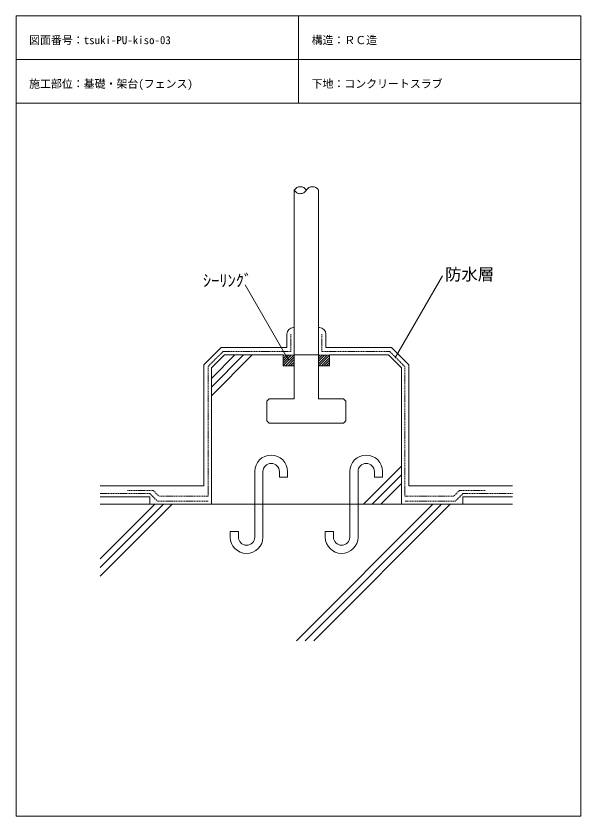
# Model space of a CAD drawing. Units: millimetres, scale not verified. Extents: x -517 to 518, y -673 to 792.
import ezdxf
from ezdxf.enums import TextEntityAlignment as Align

# ---------------------------------------------------------------- set-up
doc = ezdxf.new("R2010")
doc.units = ezdxf.units.MM
doc.header["$PDMODE"] = 32
doc.header["$PDSIZE"] = 0.8
doc.linetypes.add('DASHED2', pattern=[3, 2, -1])
doc.layers.add('0-0', color=2, linetype='Continuous', lineweight=13)
doc.styles.add('ＭＳ ゴシック', font='')
doc.styles.get('ＭＳ ゴシック').set_extended_font_data('MS Gothic')

msp = doc.modelspace()

# ---------------------------------------------------------------- linework, layer by layer
at = {"layer": '0-0', "color": 7}
for p, q in [((-516.864, 792.357), (-516.864, -673.469)), ((-516.864, 792.357), (517.853, 792.357)), ((0.494, 792.357), (0.494, 632.357)), ((517.853, 792.357), (517.853, -673.469)), ((-516.864, 712.357), (517.853, 712.357)), ((-516.864, 632.357), (517.853, 632.357)), ((177.88, 167.071), (264.026, 316.281)), ((-18.182, 163.141), (-97.082, 299.8)), ((-135.265, 171.513), (-159.13, 147.648)), ((-159.13, 128.302), (-115.919, 171.513)), ((-159.13, 112.392), (-100.009, 171.513)), ((-159.13, 96.483), (-84.099, 171.513)), ((-135.265, 171.513), (-27.293, 171.513)), ((-27.293, 171.513), (-27.293, 151.513)), ((-7.293, 171.513), (37.162, 171.513)), ((57.162, 171.513), (165.134, 171.513)), ((165.134, 171.513), (188.999, 147.648)), ((-159.13, 147.648), (-159.13, -102.352)), ((-27.293, 151.513), (-7.293, 151.513)), ((188.999, 147.648), (188.999, -102.352)), ((119.333, -102.352), (188.999, -32.686)), ((135.243, -102.352), (188.999, -48.596)), ((151.153, -102.352), (188.999, -64.506)), ((392.499, -102.352), (-362.63, -102.352)), ((-362.63, -234.297), (-230.685, -102.352)), ((-362.63, -218.387), (-246.595, -102.352)), ((-362.63, -202.477), (-262.505, -102.352)), ((-3.388, -352.352), (246.612, -102.352)), ((12.522, -352.352), (262.522, -102.352)), ((28.432, -352.352), (278.432, -102.352)), ((-516.864, -673.469), (517.853, -673.469))]:
    msp.add_line(p, q, dxfattribs=at)
at = {"layer": '0-0'}
for p, q in [((-7.293, 473.206), (-6.357, 474.594)), ((-7.293, 473.206), (-7.293, 90.759)), ((-6.357, 471.817), (-7.293, 473.206)), ((-6.357, 474.594), (-5.248, 475.851)), ((-5.248, 470.561), (-6.357, 471.817)), ((-5.248, 475.851), (-3.985, 476.953)), ((-3.985, 469.459), (-5.248, 470.561)), ((-3.985, 476.953), (-2.589, 477.882)), ((-2.589, 468.53), (-3.985, 469.459)), ((-2.589, 477.882), (-1.084, 478.62)), ((-1.084, 478.62), (0.504, 479.157)), ((0.504, 479.157), (2.148, 479.483)), ((2.148, 479.483), (3.821, 479.592)), ((3.821, 479.592), (5.494, 479.483)), ((5.494, 479.483), (7.138, 479.157)), ((7.138, 479.157), (8.726, 478.62)), ((8.726, 478.62), (10.231, 477.882)), ((10.231, 477.882), (11.627, 476.953)), ((11.627, 469.459), (10.231, 468.53)), ((11.627, 476.953), (12.89, 475.851)), ((12.89, 470.561), (11.627, 469.459)), ((12.89, 475.851), (13.999, 474.594)), ((13.999, 471.817), (12.89, 470.561)), ((13.999, 474.594), (14.935, 473.206)), ((14.935, 473.206), (13.999, 471.817)), ((14.935, 473.206), (15.87, 474.594)), ((15.87, 474.594), (16.979, 475.851)), ((16.979, 475.851), (18.242, 476.953)), ((18.242, 476.953), (19.638, 477.882)), ((19.638, 477.882), (21.143, 478.62)), ((21.143, 478.62), (22.731, 479.157)), ((22.731, 479.157), (24.375, 479.483)), ((24.375, 479.483), (26.048, 479.592)), ((26.048, 479.592), (27.721, 479.483)), ((27.721, 479.483), (29.365, 479.157)), ((29.365, 479.157), (30.953, 478.62)), ((30.953, 478.62), (32.458, 477.882)), ((32.458, 477.882), (33.854, 476.953)), ((33.854, 476.953), (35.117, 475.851)), ((35.117, 475.851), (36.227, 474.594)), ((36.227, 474.594), (37.162, 473.206)), ((37.162, 90.759), (37.162, 473.206)), ((-1.084, 467.792), (-2.589, 468.53)), ((0.504, 467.255), (-1.084, 467.792)), ((2.148, 466.929), (0.504, 467.255)), ((3.821, 466.82), (2.148, 466.929)), ((5.494, 466.929), (3.821, 466.82)), ((7.138, 467.255), (5.494, 466.929)), ((8.726, 467.792), (7.138, 467.255)), ((10.231, 468.53), (8.726, 467.792)), ((-7.567, 171.465), (-27.293, 151.739)), ((-25.611, 171.24), (-27.293, 169.558)), ((-12.664, 170.822), (-27.293, 156.194)), ((-21.599, 170.797), (-27.293, 165.103)), ((-17.304, 170.637), (-27.293, 160.649)), ((-7.293, 167.284), (-23.064, 151.513)), ((-7.293, 162.83), (-18.609, 151.513)), ((39.687, 171.123), (37.162, 168.598)), ((52.845, 170.917), (37.162, 155.234)), ((43.756, 170.737), (37.162, 164.143)), ((48.118, 170.645), (37.162, 159.688)), ((57.162, 170.779), (37.896, 151.513)), ((57.162, 166.324), (42.35, 151.513)), ((57.162, 161.869), (46.805, 151.513)), ((-7.293, 158.375), (-14.154, 151.513)), ((-7.293, 153.92), (-9.7, 151.513)), ((57.162, 157.415), (51.26, 151.513)), ((57.162, 152.96), (55.715, 151.513)), ((-53.05, 90.759), (-57.293, 86.516)), ((-53.05, 90.759), (-7.293, 90.759)), ((82.919, 90.759), (37.162, 90.759)), ((82.919, 90.759), (87.162, 86.516)), ((-57.293, 50.547), (-57.293, 86.516)), ((87.162, 50.547), (87.162, 86.516)), ((-57.293, 50.547), (-53.05, 46.305)), ((82.919, 46.305), (-53.05, 46.305)), ((87.162, 50.547), (82.919, 46.305))]:
    msp.add_line(p, q, dxfattribs=at)
at = {"layer": '0-0', "color": 4}
for p, q in [((-7.293, 221.513), (-8.793, 221.513)), ((38.662, 221.513), (37.162, 221.513)), ((-20.793, 209.513), (-20.793, 185.013)), ((50.662, 209.513), (50.662, 185.013)), ((-140.857, 185.013), (-172.63, 153.24)), ((-140.857, 185.013), (-20.793, 185.013)), ((50.662, 185.013), (170.726, 185.013)), ((-172.63, 153.24), (-172.63, -68.602)), ((-172.63, -68.602), (-362.63, -68.602)), ((392.499, -68.602), (202.499, -68.602))]:
    msp.add_line(p, q, dxfattribs=at)
at = {"layer": '0-0', "color": 5, "linetype": 'DASHED2'}
for p, q in [((-13.293, 209.513), (-13.293, 177.513)), ((43.162, 177.513), (43.162, 209.513)), ((-137.75, 177.513), (-13.293, 177.513)), ((43.162, 177.513), (167.619, 177.513)), ((-271.63, -82.852), (-362.63, -82.852)), ((-265.63, -76.852), (-312.63, -76.852)), ((-271.63, -82.852), (-258.13, -96.352)), ((-265.63, -76.852), (-255.13, -87.352)), ((-165.13, -87.352), (-255.13, -87.352)), ((284.999, -87.352), (194.999, -87.352)), ((295.499, -76.852), (284.999, -87.352)), ((342.499, -76.852), (295.499, -76.852)), ((392.499, -82.852), (301.499, -82.852)), ((-165.13, -96.352), (-258.13, -96.352))]:
    msp.add_line(p, q, dxfattribs=at)
at = {"layer": '0-0', "color": 1}
for p, q in [((-79.598, -162.352), (-79.598, -42.352)), ((-64.598, -42.352), (-64.598, -162.352)), ((-34.598, -42.352), (-34.598, -52.352)), ((-19.598, -42.352), (-19.598, -52.352)), ((94.466, -162.352), (94.466, -42.352)), ((109.466, -42.352), (109.466, -162.352)), ((139.466, -42.352), (139.466, -52.352)), ((154.466, -42.352), (154.466, -52.352)), ((-34.598, -52.352), (-19.598, -52.352)), ((139.466, -52.352), (154.466, -52.352)), ((-109.598, -152.352), (-124.598, -152.352)), ((-124.598, -162.352), (-124.598, -152.352)), ((-109.598, -162.352), (-109.598, -152.352)), ((64.466, -152.352), (49.466, -152.352)), ((49.466, -162.352), (49.466, -152.352)), ((64.466, -162.352), (64.466, -152.352))]:
    msp.add_line(p, q, dxfattribs=at)
at = {"layer": '0-0', "color": 3}
for p, q in [((-271.63, -88.852), (-362.63, -88.852)), ((-271.63, -102.352), (-271.63, -88.852)), ((301.499, -102.352), (301.499, -88.852)), ((392.499, -88.852), (301.499, -88.852))]:
    msp.add_line(p, q, dxfattribs=at)
at = {"layer": '0-0', "color": 5, "linetype": 'DASHED2'}
for points in [[(-137.75, 177.513), (-165.13, 150.133), (-165.13, -87.352)], [(167.619, 177.513), (194.999, 150.133), (194.999, -87.352)], [(301.499, -82.852), (287.999, -96.352), (194.999, -96.352)]]:
    msp.add_lwpolyline(points, dxfattribs=at)
at = {"layer": '0-0', "color": 4}
msp.add_lwpolyline([(170.726, 185.013), (202.499, 153.24), (202.499, -68.602)], dxfattribs=at)
at = {"layer": '0-0', "color": 7}
msp.add_lwpolyline([(37.162, 151.513), (57.162, 151.513), (57.162, 171.513)], dxfattribs=at)
at = {"layer": '0-0', "color": 4}
for centre, start, end in [((-8.793, 209.513), 90, 180), ((38.662, 209.513), 0, 90)]:
    msp.add_arc(centre, 12, start, end, dxfattribs=at)
at = {"layer": '0-0', "color": 1}
for centre, radius, start, end in [((-49.598, -42.352), 30, 0, 180), ((124.466, -42.352), 30, 0, 180), ((-49.598, -42.352), 15, 0, 180), ((124.466, -42.352), 15, 0, 180), ((-94.598, -162.352), 30, 180, 0), ((-94.598, -162.352), 15, 180, 0), ((79.466, -162.352), 30, 180, 0), ((79.466, -162.352), 15, 180, 0)]:
    msp.add_arc(centre, radius, start, end, dxfattribs=at)
at = {"layer": '0-0'}
for centre in [(-17.293, 199.042), (47.162, 199.042)]:
    msp.add_ellipse(centre, major_axis=(40.579, 0), ratio=0.7, start_param=4.46338904, end_param=4.96138892, dxfattribs=at)
at = {"layer": '0-0', "color": 7}
for p in [(-18.182, 163.141), (177.88, 167.071)]:
    msp.add_point(p, dxfattribs=at)

# ---------------------------------------------------------------- texts
at = {"layer": '0-0', "color": 7, "style": 'ＭＳ ゴシック'}
for s, height, p in [('図面番号：tsuki-PU-kiso-03', 14.66, (-492.864, 736.357)), ('構造：ＲＣ造', 14.66, (24.494, 736.357)), ('施工部位：基礎・架台(フェンス)', 14.66, (-492.864, 656.357)), ('下地：コンクリートスラブ', 14.66, (24.494, 656.357)), ('防水層', 21.99, (268.804, 301.505)), ('ｼｰﾘﾝｸﾞ', 21.99, (-174.507, 290.024))]:
    msp.add_text(s, height=height, dxfattribs=at).set_placement(p, align=Align.BOTTOM_LEFT)

doc.saveas('drawing.dxf')
